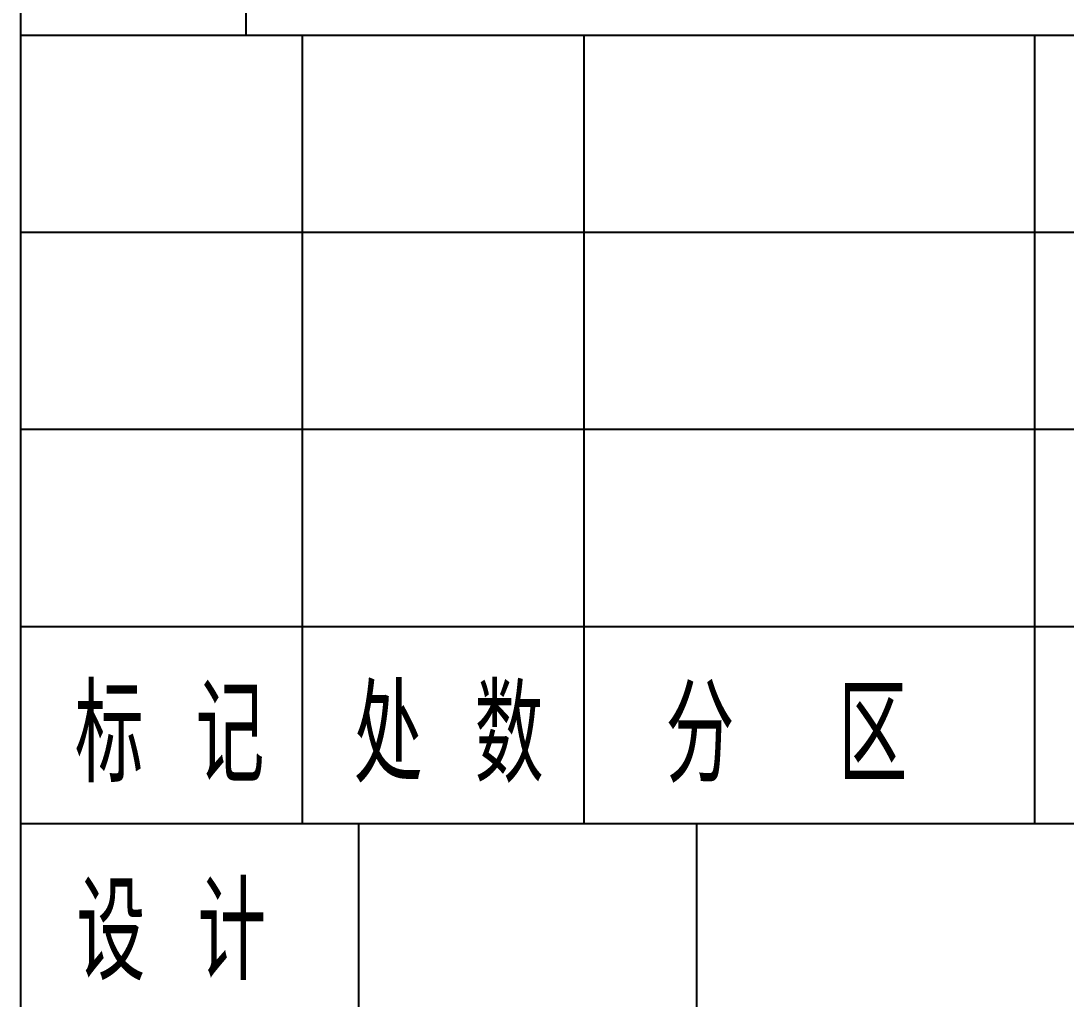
# Model space of a CAD drawing. Extents: x 1363 to 67199, y -3932 to -3338.
# Drawn here: x 1593.22 to 1630.33, y -3900.45 to -3865.72 of the extents above; entities that cross this region are included whole.
import ezdxf

# ---------------------------------------------------------------- set-up
doc = ezdxf.new("R2010")
doc.units = 0
doc.linetypes.add('DASHDOT', pattern=[18, 15, -1, 1, -1])
doc.layers.get('0').update_dxf_attribs({"linetype": 'DASHDOT'})
for name, color, linetype in [('1', 7, 'CONTINUOUS'), ('2', 4, 'CONTINUOUS'), ('3', 7, 'CONTINUOUS')]:
    doc.layers.add(name, color=color, linetype=linetype)
doc.styles.get("Standard").update_dxf_attribs({"font": 'gbenor.shx', "bigfont": 'gbcbig.shx'})

# ---------------------------------------------------------------- blocks, each defined once
blk = doc.blocks.new('Cadt1')
at = {"layer": '1'}
for p, q in [((1593.217, -3922.218), (1593.217, -3789.218)), ((1593.217, -3866.218), (1773.217, -3866.218)), ((1603.217, -3894.218), (1603.217, -3866.218)), ((1613.217, -3894.218), (1613.217, -3866.218)), ((1629.217, -3894.218), (1629.217, -3866.218)), ((1593.217, -3887.218), (1673.217, -3887.218)), ((1593.217, -3894.218), (1723.217, -3894.218)), ((1605.217, -3922.218), (1605.217, -3894.218)), ((1617.217, -3922.218), (1617.217, -3894.218))]:
    blk.add_line(p, q, dxfattribs=at)
at = {"layer": '2'}
for p, q in [((1593.217, -3873.218), (1673.217, -3873.218, 1)), ((1593.217, -3880.218), (1673.217, -3880.218))]:
    blk.add_line(p, q, dxfattribs=at)

msp = doc.modelspace()

# ---------------------------------------------------------------- linework, layer by layer
at = {"layer": '1'}
msp.add_line((1601.217, -3866.218), (1601.217, -3789.218), dxfattribs=at)

# ---------------------------------------------------------------- block references
msp.add_blockref('Cadt1', (0, 0))

# ---------------------------------------------------------------- texts
at = {"layer": '3', "char_height": 3.4, "width": 65536, "attachment_point": 7}
for s, insert in [('标 记', (1595.127, -3892.758)), ('处 数', (1605.034, -3892.774)), ('分  区', (1616.104, -3892.774)), ('设 计', (1595.19, -3899.79))]:
    msp.add_mtext(s, dxfattribs=dict(at, insert=insert))

doc.saveas('drawing.dxf')
